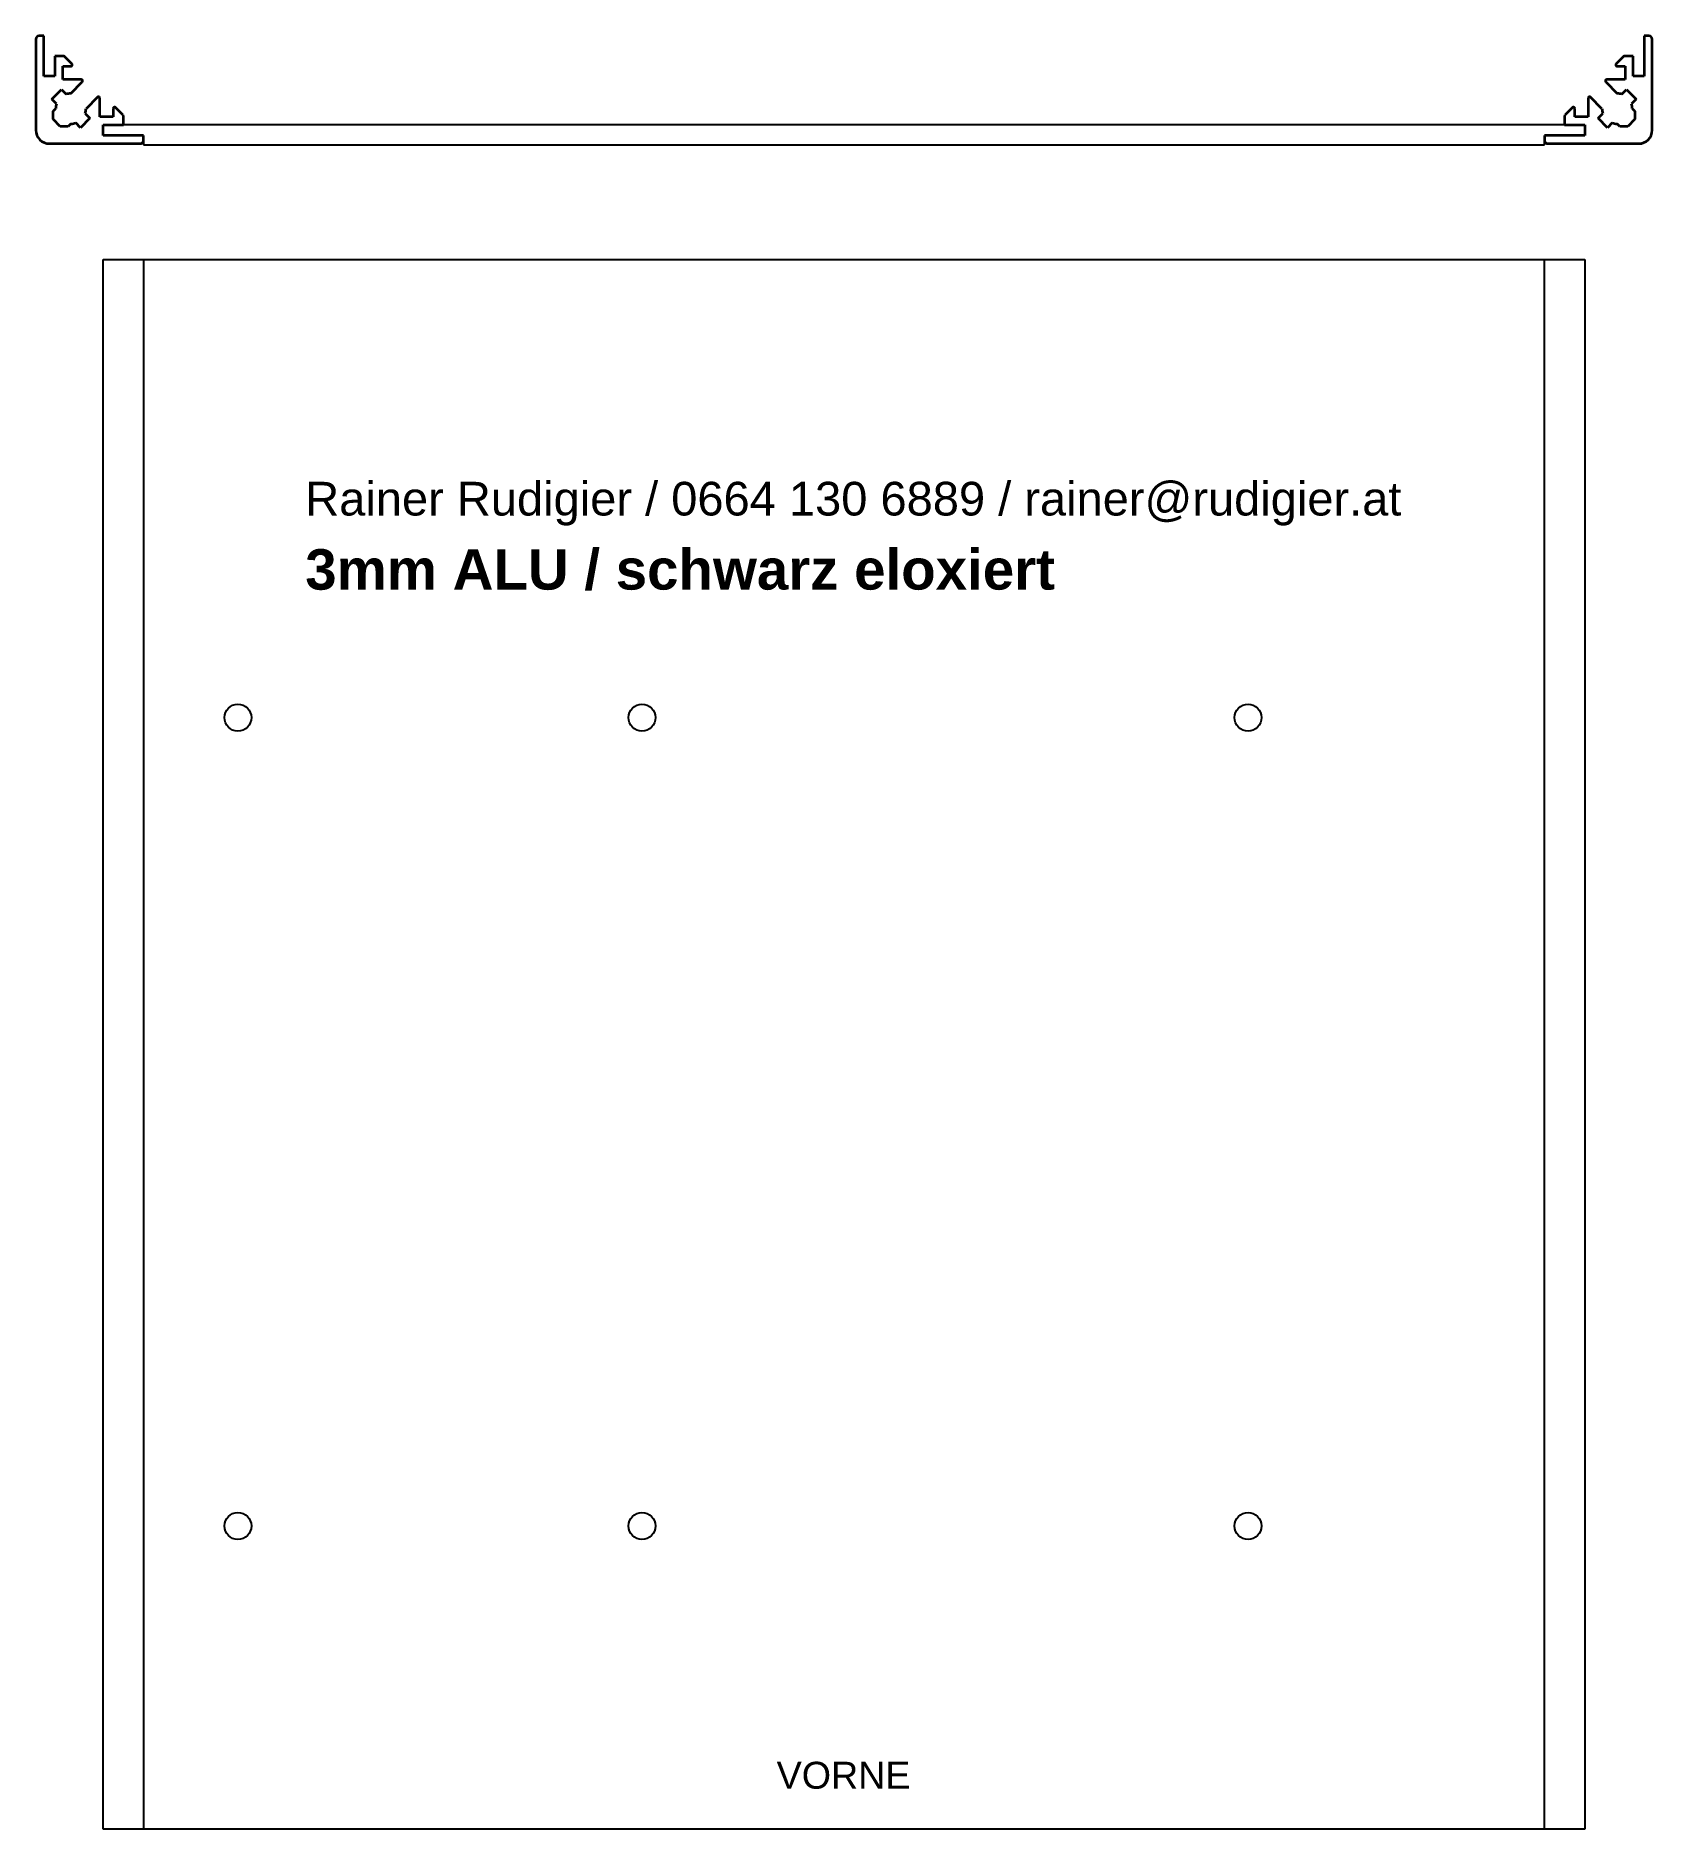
# Model space of a CAD drawing. Header units: millimetres. Extents: x -10 to 230, y 0 to 266.
import ezdxf

# ---------------------------------------------------------------- set-up
doc = ezdxf.new("R2010")
doc.units = ezdxf.units.MM
doc.layers.get('0').update_dxf_attribs({"lineweight": 25})
doc.layers.add('bemassung', color=30, linetype='Continuous', lineweight=25, true_color=0xff7f00)
doc.layers.add('outline', color=253, linetype='Continuous', lineweight=25, true_color=0xa0a0a4)
doc.layers.add('seitenansicht', color=7, linetype='Continuous', lineweight=25)
doc.layers.add('SLD-0', color=179, linetype='Continuous', true_color=0x26264c)
doc.styles.add('textstyle11', font='arial.ttf')
doc.styles.add('textstyle12', font='arialbd.ttf')
doc.styles.add('textstyle13', font='arial.ttf')

# ---------------------------------------------------------------- blocks, each defined once
blk = doc.blocks.new('PROFIL')
at = {"layer": 'SLD-0', "color": 216, "lineweight": 35, "true_color": 0x800080}
for p, q in [((-4, 10.8), (-4.7, 10.8)), ((-4, 4.8), (-4, 10.8)), ((-5.2, 10.3), (-5.2, -3.2)), ((-1.08, 7.8), (-2.4, 7.8)), ((-2.4, 7.8), (-2.4, 4.8)), ((-1.2, 4.3), (-1.2, 6.3)), ((-1.2, 6.3), (0.02, 6.3)), ((0.16, 6.64), (-0.94, 7.74)), ((-2.4, 4.8), (-4, 4.8)), ((-2.83, 1.41), (-1.41, 2.83)), ((-1.41, 2.83), (-0.72, 2.13)), ((1.55, 4.3), (-1.2, 4.3)), ((-0.01, 2.25), (1.7, 3.96)), ((-2.13, 0.72), (-2.83, 1.41)), ((-2.65, -0.39), (-2.25, 0.01)), ((3.96, 1.7), (2.25, -0.01)), ((4.3, -1.2), (4.3, 1.55)), ((6.3, 0.02), (6.3, -1.2)), ((7.74, -0.94), (6.64, 0.16)), ((-2.65, -1.59), (-2.65, -0.39)), ((-1.59, -2.65), (-2.65, -1.59)), ((-0.39, -2.65), (-1.59, -2.65)), ((0.01, -2.25), (-0.39, -2.65)), ((1.41, -2.83), (0.72, -2.13)), ((2.83, -1.41), (1.41, -2.83)), ((2.13, -0.72), (2.83, -1.41)), ((6.3, -1.2), (4.3, -1.2)), ((4.8, -4), (4.8, -2.4)), ((4.8, -2.4), (7.8, -2.4)), ((7.8, -2.4), (7.8, -1.08)), ((-3.2, -5.2), (10.3, -5.2)), ((10.8, -4), (4.8, -4)), ((10.8, -4.7), (10.8, -4))]:
    blk.add_line(p, q, dxfattribs=at)
for centre, radius, start, end in [((-4.7, 10.3), 0.5, 90, 180), ((-1.08, 7.6), 0.2, 44.9999, 89.9998), ((0.02, 6.5), 0.2, 270, 45.0001), ((1.55, 4.1), 0.2, 315, 89.9999), ((0, 0), 2.25, 161.3877, 179.6746), ((0, 0), 2.25, 90.3253, 108.6121), ((4.1, 1.55), 0.2, 0.0001, 135), ((6.5, 0.02), 0.2, 45.0001, 180.0001), ((0, 0), 2.25, 270.3253, 288.6121), ((0, 0), 2.25, 341.3877, 359.6746), ((7.6, -1.08), 0.2, 0.0001, 45), ((-3.2, -3.2), 2, 180, 270), ((10.3, -4.7), 0.5, 270, 0)]:
    blk.add_arc(centre, radius, start, end, dxfattribs=at)

msp = doc.modelspace()

# ---------------------------------------------------------------- linework, layer by layer
for p, q in [((0, 0), (0, 233)), ((0, 233), (220, 233)), ((220, 233), (220, 0)), ((220, 0), (0, 0))]:
    msp.add_line(p, q)
for centre in [(20, 165), (80, 165), (170, 165), (20, 45), (80, 45), (170, 45)]:
    msp.add_circle(centre, 2)
at = {"layer": 'outline'}
for p, q in [((6, 233), (6, 0)), ((214, 0), (214, 233))]:
    msp.add_line(p, q, dxfattribs=at)
at = {"layer": 'seitenansicht'}
for p, q in [((220, 253), (0, 253)), ((0, 253), (0, 251.4)), ((220, 251.4), (220, 253)), ((6, 251.4), (0, 251.4)), ((6, 251.4), (6, 250)), ((220, 251.4), (214, 251.4)), ((214, 250), (214, 251.4)), ((6, 250), (214, 250))]:
    msp.add_line(p, q, dxfattribs=at)

# ---------------------------------------------------------------- block references
at = {"layer": 'seitenansicht', "color": 253, "linetype": 'Continuous', "true_color": 0xa0a0a4, "rotation": 90}
msp.add_blockref('PROFIL', (224.8, 255.4), dxfattribs=at)
at = {"layer": 'seitenansicht', "color": 7, "linetype": 'Continuous', "rotation": 360}
msp.add_blockref('PROFIL', (-4.8, 255.4), dxfattribs=at)

# ---------------------------------------------------------------- texts
at = {"layer": 'bemassung', "attachment_point": 1}
for s, insert, char_height, style in [('Rainer Rudigier / 0664 130 6889 / rainer@rudigier.at', (30, 200), 5, 'textstyle13'), ('3mm ALU / schwarz eloxiert', (30, 190), 6, 'textstyle12')]:
    msp.add_mtext(s, dxfattribs=dict(at, insert=insert, char_height=char_height, style=style))
at = {"layer": 'outline', "insert": (100, 10), "char_height": 4, "attachment_point": 1, "style": 'textstyle11'}
msp.add_mtext('VORNE', dxfattribs=at)

doc.saveas('drawing.dxf')
